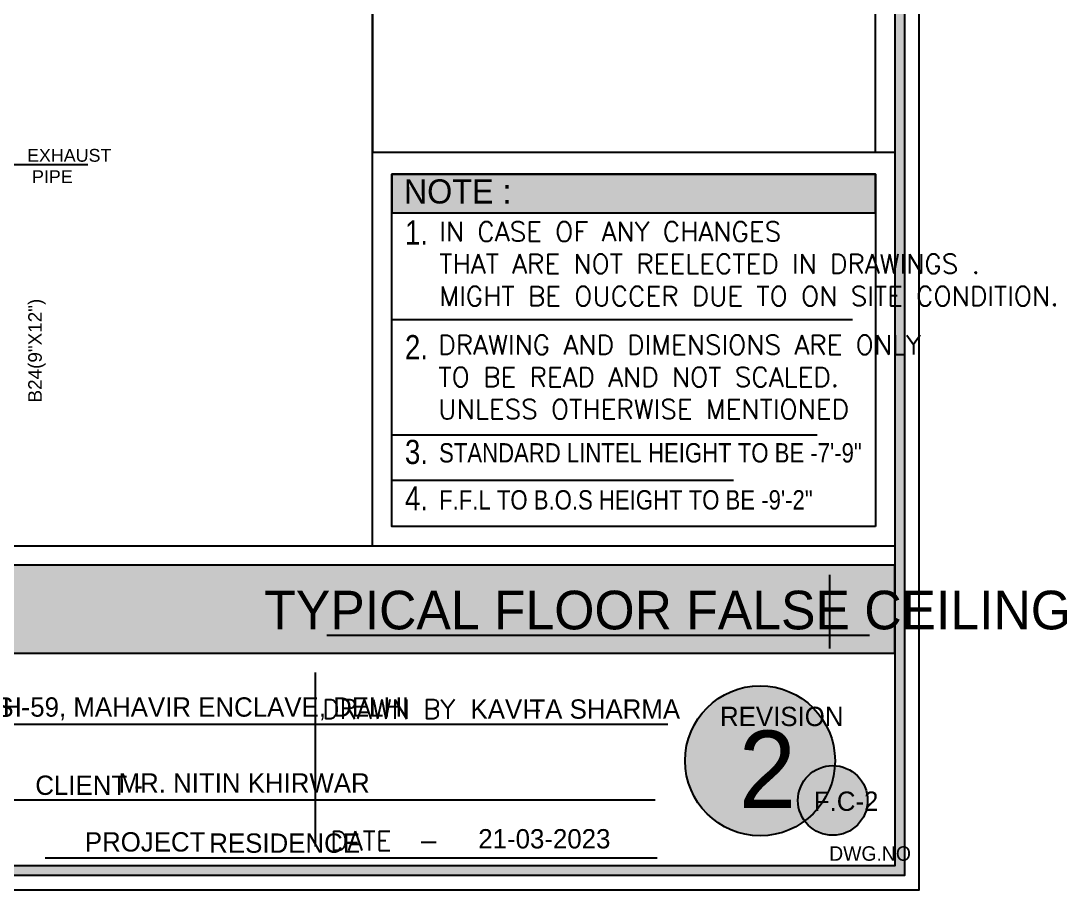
# Model space of a CAD drawing. Extents: x 374263 to 374793, y -84373 to -83661.
# Drawn here: x 374609.2 to 374792.7, y -84372.9 to -84220.5 of the extents above; entities that cross this region are included whole.
import ezdxf

# ---------------------------------------------------------------- set-up
doc = ezdxf.new("R2010")
doc.units = 0
doc.header["$MEASUREMENT"] = 0
for name, color, linetype in [('_DIMENSION', 190, 'CONTINUOUS'), ('_TEXT', 3, 'CONTINUOUS'), ('FORMAT_BODER', 34, 'CONTINUOUS'), ('FORMAT_TEXT', 34, 'CONTINUOUS'), ('HATCH', 251, 'CONTINUOUS'), ('TEXT', 3, 'CONTINUOUS')]:
    doc.layers.add(name, color=color, linetype=linetype)
doc.styles.add('6_IN', font='arial.ttf', dxfattribs={"height": 6})
doc.styles.add('MOHIT', font='arial.ttf', dxfattribs={"height": 4})
doc.styles.get("Standard").update_dxf_attribs({"font": 'txt_____.ttf'})
doc.styles.add('TEXT', font='arial.ttf', dxfattribs={"height": 5})
doc.dimstyles.new('SCALE_75', dxfattribs={"dimtxt": 4, "dimasz": 2, "dimexe": 1, "dimexo": 0, "dimgap": 0.5, "dimtad": 0, "dimdec": 1, "dimzin": 3, "dimtxsty": 'MOHIT', "dimblk": 'OBLIQUE', "dimcen": -3, "dimclrd": 7, "dimclre": 7, "dimclrt": 256, "dimazin": 3, "dimtfac": 0.5, "dimtdec": 1, "dimtix": 1, "dimtmove": 0, "dimatfit": 3, "dimtolj": 1, "dimtzin": 0})

# ---------------------------------------------------------------- blocks, each defined once
blk = doc.blocks.new('THRTHTY')
at = {"layer": 'TEXT', "style": 'TEXT'}
blk.add_text('B24(9"X12")', height=2.3725, rotation=90, dxfattribs=at).set_placement((374470.83, -82777.27))

msp = doc.modelspace()

# ---------------------------------------------------------------- hatches: boundary and pattern name
at = {"layer": 'HATCH'}
h = msp.add_hatch(color=43, dxfattribs=at)
h.dxf.hatch_style = 1
h.paths.add_polyline_path([(374266.04, -83663.77), (374764.22, -83663.77), (374764.22, -84370.37), (374266.04, -84370.37)])
h.paths.add_polyline_path([(374267.74, -83665.46), (374762.53, -83665.46), (374762.53, -84368.67), (374267.74, -84368.67)], flags=16)
h = msp.add_hatch(color=43, dxfattribs=at)
h.dxf.hatch_style = 1
h.paths.add_polyline_path([(374674.26, -84254.15), (374759.14, -84254.15), (374759.14, -84247.37), (374674.26, -84247.37)])
h = msp.add_hatch(color=43, dxfattribs=at)
h.dxf.hatch_style = 1
h.paths.add_polyline_path([(374762.53, -84315.94), (374460.15, -84315.94), (374460.15, -84331.39), (374762.53, -84331.39)])
h = msp.add_hatch(color=43, dxfattribs=at)
h.dxf.hatch_style = 1
edge = h.paths.add_edge_path()
edge.add_arc((374738.88, -84350.23), 13.15, 0, 360)
h = msp.add_hatch(color=254, dxfattribs=at)
h.dxf.hatch_style = 1
h.paths.add_polyline_path([(374745.53, -84357.19, 1), (374757.74, -84357.19, 1)])

# ---------------------------------------------------------------- linework, layer by layer
at = {"layer": 'FORMAT_BODER'}
msp.add_line((374670.87, -84312.55), (374670.87, -83968.91), dxfattribs=at)
for points in [[(374266.04, -83663.77), (374764.22, -83663.77), (374764.22, -84370.37), (374266.04, -84370.37)], [(374267.74, -83665.46), (374762.53, -83665.46), (374762.53, -84368.67), (374267.74, -84368.67)], [(374670.87, -84243.48), (374759.14, -84243.48), (374759.14, -83968.91), (374670.87, -83968.91)], [(374759.14, -84309.16), (374674.26, -84309.16), (374674.26, -84247.37), (374759.14, -84247.37)], [(374674.26, -84254.15), (374759.14, -84254.15), (374759.14, -84247.37), (374674.26, -84247.37)], [(374762.53, -84315.94), (374460.15, -84315.94), (374460.15, -84331.39), (374762.53, -84331.39)], [(374460.15, -84331.39), (374762.53, -84331.39), (374762.53, -84368.67), (374460.15, -84368.67)]]:
    msp.add_lwpolyline(points, close=True, dxfattribs=at)
for points in [[(374670.87, -84312.55), (374670.87, -84243.48), (374762.53, -84243.48)], [(374674.26, -84272.83), (374755.07, -84272.83)], [(374674.26, -84293.06), (374748.87, -84293.06)], [(374674.26, -84301.04), (374734.21, -84301.04)], [(374311.05, -84312.55), (374762.53, -84312.55)], [(374762.53, -84315.94), (374312.33, -84315.94)], [(374662.87, -84328.18), (374758.09, -84328.18)], [(374660.83, -84334.78), (374660.83, -84365.28)], [(374579.26, -84343.82), (374722.67, -84343.82)], [(374720.48, -84357.15), (374606.8, -84357.15)], [(374613.43, -84367.27), (374720.8, -84367.27)]]:
    msp.add_lwpolyline(points, dxfattribs=at)
msp.add_circle((374738.88, -84350.23), 13.15, dxfattribs=at)
at = {"layer": 'FORMAT_TEXT'}
msp.add_lwpolyline([(374263.5, -83661.22), (374766.76, -83661.22), (374766.76, -84372.91), (374263.5, -84372.91)], close=True, dxfattribs=at)
msp.add_lwpolyline([(374751.05, -84317.63), (374751.05, -84330.55)], dxfattribs=at)
msp.add_circle((374751.63, -84357.19), 6.11, dxfattribs=at)

# ---------------------------------------------------------------- block references
at = {"layer": 'TEXT'}
msp.add_blockref('THRTHTY', (142.02, -1510.13), dxfattribs=at)

# ---------------------------------------------------------------- texts
at = {"layer": '_TEXT', "ltscale": 12, "insert": (374610.27, -84242.93), "char_height": 2.2423, "attachment_point": 1, "style": '6_IN'}
msp.add_mtext_dynamic_manual_height_columns('\\A1;EXHAUST\\P PIPE', width=34.8083, gutter_width=11.21, heights=[12.71], dxfattribs=at)
at = {"layer": 'FORMAT_BODER', "insert": (374676.57, -84302.1), "char_height": 4.2362, "attachment_point": 1}
msp.add_mtext_dynamic_manual_height_columns('{\\fTw Cen MT Condensed|b0|i0|c0|p34;4.}', width=81.4545, gutter_width=21.18, heights=[0], dxfattribs=at)
at = {"layer": 'FORMAT_TEXT', "attachment_point": 1}
for s, width, heights, insert, char_height in [('{\\fMistral|b0|i0|c0|p66;NOTE :}', 81.4545, [0], (374676.38, -84248.26), 4.2362), ('{\\fTw Cen MT Condensed|b0|i0|c0|p34;1.}', 81.4545, [0], (374676.57, -84255.47), 4.2362), ('IN CASE OF ANY CHANGES \\PTHAT ARE NOT REELECTED IN DRAWINGS .\\PMIGHT BE OUCCER DUE TO ON SITE CONDITION.', 185.852, [38.21], (374682.59, -84255.74), 3.389), ('{\\fTw Cen MT Condensed|b0|i0|c0|p34;2.}', 81.4545, [0], (374676.57, -84275.57), 4.2362), ('DRAWING AND DIMENSIONS ARE ONLY\\PTO BE READ AND NOT SCALED.\\PUNLESS OTHERWISE MENTIONED', 172.7026, [37.32], (374682.43, -84275.59), 3.389), ('{\\fTw Cen MT Condensed|b0|i0|c0|p34;3.}', 81.4545, [0], (374676.57, -84293.95), 4.2362), ('{\\fTw Cen MT Condensed|b0|i0|c0|p34;STANDARD LINTEL HEIGHT TO BE -7\'-9"}', 113.5427, [14.87], (374682.56, -84294.53), 3.389), ('{\\fTw Cen MT Condensed|b0|i0|c0|p34;F.F.L TO B.O.S HEIGHT TO BE -9\'-2"}', 113.5427, [14.87], (374682.56, -84302.78), 3.389), ('{\\fMistral|b0|i0|c0|p66;TYPICAL FLOOR FALSE CEILING}', 144.8656, [0], (374651.89, -84320.41), 6.778), ('{\\fMistral|b0|i0|c0|p66;ADDRESS -   }', 81.4545, [0], (374585.99, -84339.14), 3.389), ('{\\fMistral|b0|i0|c0|p66;H-59, MAHAVIR ENCLAVE, DELHI}', 81.4545, [0], (374606.05, -84339.11), 3.389), ('DRAWN BY     -', 81.4545, [0], (374662.03, -84339.47), 3.389), ('{\\fMistral|b0|i0|c0|p66;KAVITA SHARMA}', 81.4545, [0], (374688.08, -84339.47), 3.389), ('{\\fMistral|b0|i0|c0|p66;REVISION}', 81.4545, [0], (374731.85, -84340.76), 3.389), ('{\\fMistral|b0|i0|c0|p66;2}', 81.4545, [13.43], (374735.12, -84344.95), 13.5559), ('{\\fMistral|b0|i0|c0|p66;CLIENT -   }', 81.4545, [0], (374611.72, -84352.83), 3.389), ('{\\fMistral|b0|i0|c0|p66;MR. NITIN KHIRWAR}', 81.4545, [0], (374626.33, -84352.44), 3.389), ('{\\fMistral|b0|i0|c0|p66;F.C-2}', 81.4545, [0], (374748.31, -84355.63), 3.389), ('{\\fMistral|b0|i0|c0|p66;PROJECT -   }', 81.4545, [0], (374620.41, -84362.76), 3.389), ('DATE  -', 81.4545, [0], (374663.47, -84362.59), 3.389), ('{\\fMistral|b0|i0|c0|p66;21-03-2023}', 81.4545, [0], (374689.44, -84362.22), 3.389), ('{\\fMistral|b0|i0|c0|p66;RESIDENCE}', 81.4545, [0], (374642.24, -84362.98), 3.389), ('{\\fMistral|b0|i0|c0|p66;DWG.NO}', 81.4545, [0], (374751, -84365.23), 2.5417)]:
    msp.add_mtext_dynamic_manual_height_columns(s, width=width, gutter_width=21.18, heights=heights, dxfattribs=dict(at, insert=insert, char_height=char_height))

# ---------------------------------------------------------------- leaders
at = {"layer": '_DIMENSION', "color": 2, "ltscale": 12}
msp.add_leader([(374574.39, -84245.67), (374620.92, -84245.67)], dimstyle='SCALE_75', override={"dimgap": 0.5, "dimtad": 0, "dimarcsym": 1}, dxfattribs=at)

doc.saveas('drawing.dxf')
